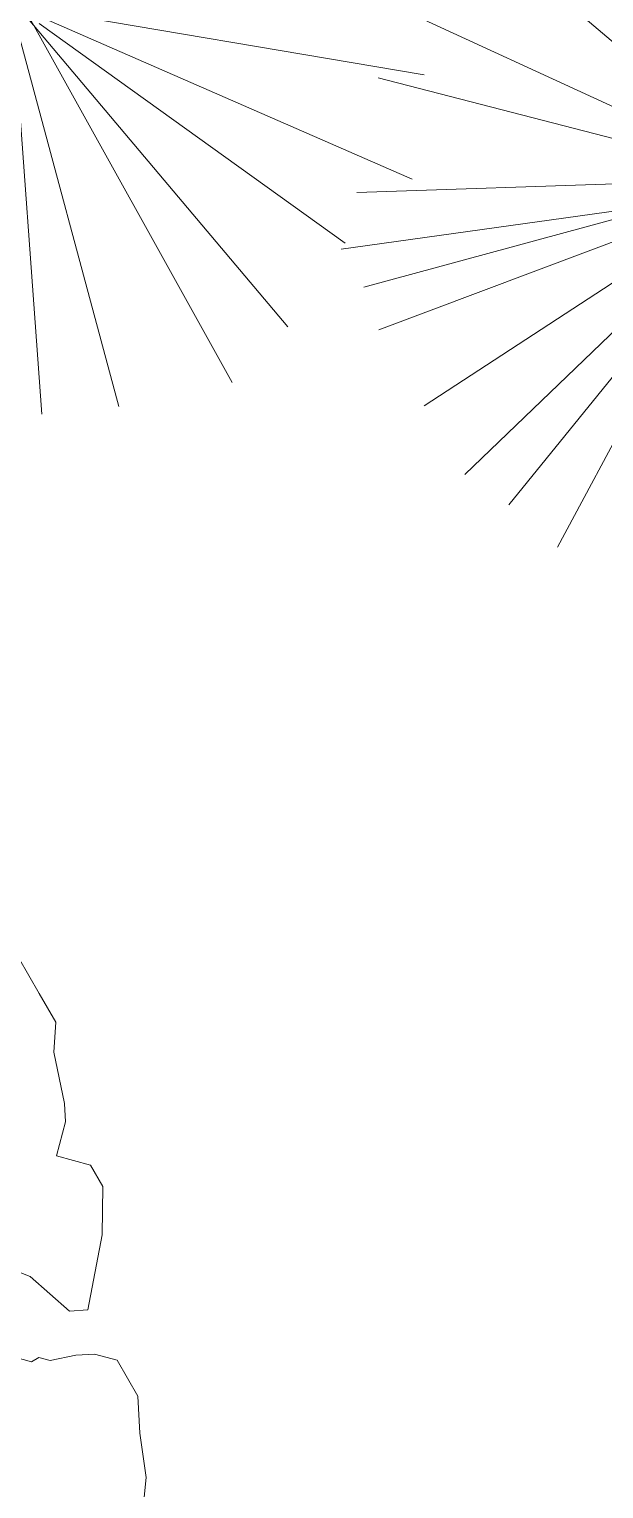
# Model space of a CAD drawing. Header units: metres. Extents: x 12093 to 20303, y 514 to 1412.
# Drawn here: x 19779.769 to 19780.728, y 684.229 to 686.668 of the extents above; entities that cross this region are included whole.
import ezdxf

# ---------------------------------------------------------------- set-up
doc = ezdxf.new("R2010")
doc.units = ezdxf.units.M
doc.layers.get('0').update_dxf_attribs({"lineweight": 13})
doc.layers.add('AMBI-GRASS', color=104, linetype='Continuous', lineweight=20)
doc.layers.add('grass', color=64, linetype='Continuous', lineweight=13)

# ---------------------------------------------------------------- blocks, each defined once
blk = doc.blocks.new('ghgfghgh')
at = {"layer": 'grass'}
for p, q in [((20002.8614, 664.3419), (20002.8833, 664.304)), ((20002.8833, 664.304), (20002.9007, 664.2738)), ((20002.9007, 664.2738), (20002.8987, 664.2424)), ((20002.8987, 664.2424), (20002.9098, 664.1882)), ((20002.9098, 664.1882), (20002.9109, 664.1687)), ((20002.9109, 664.1687), (20002.9014, 664.1329)), ((20002.9014, 664.1329), (20002.9372, 664.1233)), ((20002.9372, 664.1233), (20002.9503, 664.1006)), ((20002.9503, 664.1006), (20002.9494, 664.0497)), ((20002.9494, 664.0497), (20002.9346, 663.9706)), ((20002.8737, 664.006), (20002.8217, 664.0264)), ((20002.9151, 663.9694), (20002.8737, 664.006)), ((20002.9346, 663.9706), (20002.9151, 663.9694)), ((20002.8514, 663.9225), (20002.8752, 663.9161)), ((20002.8752, 663.9161), (20002.8828, 663.9205)), ((20002.8828, 663.9205), (20002.8947, 663.9173)), ((20002.8947, 663.9173), (20002.9218, 663.9228)), ((20002.9218, 663.9228), (20002.9413, 663.924)), ((20002.9413, 663.924), (20002.9652, 663.9176)), ((20002.9652, 663.9176), (20002.987, 663.8798)), ((20002.987, 663.8798), (20002.9893, 663.8408)), ((20002.9893, 663.8408), (20002.996, 663.7942)), ((20002.996, 663.7942), (20002.9836, 663.6761))]:
    blk.add_line(p, q, dxfattribs=at)
blk = doc.blocks.new('Arbust11')
for p, q in [((0.0378, 0.4871), (-0.0937, 0.9403)), ((0.0408, 0.4825), (0.0377, 0.9348)), ((0.0408, 0.5449), (0.1405, 0.941)), ((-0.1618, 0.888), (0.0377, 0.4856)), ((0.0439, 0.4856), (0.3088, 0.8724)), ((0.0595, 0.5199), (0.1997, 0.8474)), ((0.0377, 0.4856), (-0.274, 0.8225)), ((-0.0621, 0.5573), (-0.3332, 0.7944)), ((0.0439, 0.4794), (0.3805, 0.7788)), ((-0.3488, 0.7476), (0.0408, 0.4856)), ((0.0283, 0.4856), (-0.3738, 0.7039)), ((0.047, 0.4794), (0.4366, 0.6759)), ((0.0314, 0.4856), (-0.4049, 0.6104)), ((-0.433, 0.5262), (0.0439, 0.4825)), ((0.0533, 0.4887), (0.474, 0.5137)), ((0.0439, 0.4825), (-0.4267, 0.4669)), ((-0.0527, 0.4794), (-0.4267, 0.3952)), ((0.0408, 0.4762), (-0.3893, 0.2673)), ((0.0408, 0.4731), (-0.274, 0.1581)), ((0.047, 0.4856), (0.499, 0.4263)), ((0.0501, 0.4794), (0.2901, 0.0832)), ((0.0501, 0.4731), (0.4304, 0.2454)), ((0.0564, 0.4762), (0.3649, 0.1425)), ((0.072, 0.4762), (0.4647, 0.3484)), ((0.0408, 0.47), (-0.3364, 0.2174)), ((0.0377, 0.4669), (-0.2117, 0.0988)), ((0.0501, 0.4638), (-0.0215, 0.0146)), ((0.0533, 0.47), (0.1935, 0.0177)), ((0.0501, 0.4544), (-0.1088, 0.0209)), ((0.0533, 0.4451), (0.0907, 0.0271))]:
    blk.add_line(p, q)

msp = doc.modelspace()

# ---------------------------------------------------------------- block references
at = {"layer": 'AMBI-GRASS', "ltscale": 0.05, "xscale": 1.499999999998325, "yscale": 1.499999999998325, "zscale": 1.499999999998325, "rotation": 49.16166176348414}
for p in [(19780.2386, 686.1809), (19781.5184, 685.8994)]:
    msp.add_blockref('Arbust11', p, dxfattribs=at)
at = {"layer": 'Defpoints', "lineweight": 20, "xscale": 1.586003757394792, "yscale": 1.586003757394792, "zscale": 1.586003757394792}
msp.add_blockref('ghgfghgh', (-11944.862, -368.532), dxfattribs=at)

doc.saveas('drawing.dxf')
